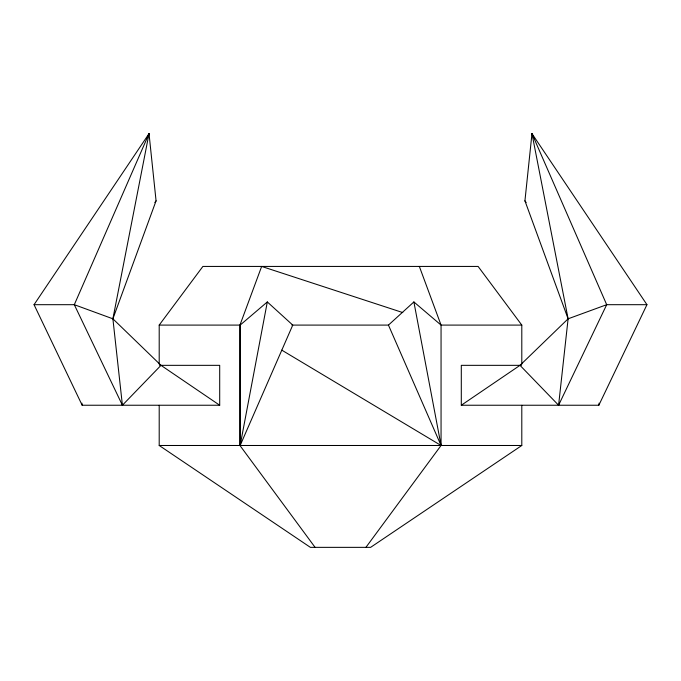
<?xml version="1.0" encoding="UTF-8"?>
<svg xmlns="http://www.w3.org/2000/svg" width="681" height="681" viewBox="0 0 681 681"><rect width="100%" height="100%" fill="white"/><g stroke="black" fill="none" stroke-linecap="round" stroke-linejoin="round"><path stroke-width="1.02" d="M461.301 405.238L520.003 365.339L558.59 405.238L568.107 318.81L524.932 200.835L531.972 133.646L646.95 304.688L598.846 405.238L461.301 405.238L461.301 365.339L521.467 365.339M598.846 405.238L599.076 403.126M240.146 445.485L267.318 301.938L292.753 325.092L240.146 445.485L240.146 325.092L267.318 301.938M219.699 405.238L160.997 365.339L122.41 405.238L112.893 318.81L149.028 133.646L34.05 304.688L82.154 405.238L219.699 405.238L219.699 365.339L159.533 365.339M160.997 365.339L112.893 318.81L156.068 200.835L149.028 133.646L74.306 304.688L122.41 405.238M315.082 547.354L239.942 445.485L239.942 325.092L261.657 266.433L402.76 312.57M147.811 136.583L149.028 133.646M558.59 405.238L606.694 304.688L531.972 133.646L568.107 318.81L520.003 365.339M154.842 202.572L156.068 200.835M365.918 547.354L441.058 445.485L441.058 325.092L419.343 266.433M159.201 364.165L159.201 325.092L202.895 266.433L478.105 266.433L521.799 325.092L521.799 364.165M291.902 325.092L388.451 325.092L413.886 301.938L441.058 325.092L521.799 325.092M521.799 405.348L521.799 445.485L370.617 547.354L310.383 547.354L159.201 445.485L159.201 405.348M568.107 318.81L606.694 304.688L646.95 304.688M34.05 304.688L74.306 304.688L112.893 318.81M159.201 325.092L240.146 325.092M159.201 445.485L521.799 445.485M281.798 350.145L441.058 445.485L413.886 301.938M524.932 200.835L526.158 202.572M388.451 325.092L441.058 445.485M531.972 133.646L533.189 136.583M81.924 403.126L82.154 405.238"/></g></svg>
